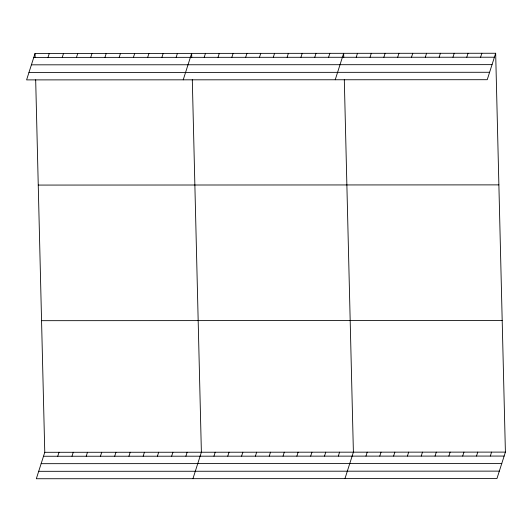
<?xml version="1.0" encoding="UTF-8"?>
<svg xmlns="http://www.w3.org/2000/svg" width="532" height="532" viewBox="0 0 532 532"><rect width="100%" height="100%" fill="white"/><g stroke="black" fill="none" stroke-linecap="round" stroke-linejoin="round"><path stroke-width="0.8" d="M35.039 53.453L26.6 79.893L487.232 79.7L495.671 53.26L35.039 53.453L35.139 57.569M48.013 57.403L49.276 53.453M62.251 57.403L63.514 53.446M76.488 57.396L77.752 53.439M90.726 57.389L91.989 53.433M104.964 57.383L106.227 53.426M119.201 57.376L120.465 53.419M133.439 57.37L134.702 53.413M147.677 57.363L148.94 53.406M161.914 57.356L163.178 53.4M35.677 79.78L44.768 452.3L36.329 478.74L496.961 478.547L505.4 452.107L495.671 53.26M176.152 57.35L177.415 53.393M57.742 456.25L59.005 452.293M183.214 79.827L191.653 53.386L191.753 57.503M71.98 456.243L73.243 452.286M204.208 57.336L205.472 53.386M86.217 456.237L87.481 452.28M218.027 57.336L219.29 53.38M100.455 456.23L101.718 452.273M231.846 57.33L233.109 53.373M114.693 456.223L115.956 452.273M245.664 57.323L246.928 53.366M128.93 456.217L130.194 452.267M259.483 57.316L260.747 53.36M143.168 456.217L144.431 452.26M273.302 57.31L274.565 53.353M157.405 456.21L158.669 452.253M287.12 57.303L288.384 53.346M171.643 456.203L172.907 452.247M300.939 57.296L302.203 53.34M185.881 456.197L187.144 452.24M314.758 57.29L316.021 53.333M192.943 478.674L201.382 452.233L192.298 79.714M328.577 57.29L329.84 53.333M213.937 456.183L215.201 452.227M335.22 79.767L343.659 53.326L343.758 57.436M227.756 456.177L229.019 452.22M356.214 57.276L357.477 53.32M241.581 456.17L242.838 452.213M370.033 57.27L371.296 53.313M255.4 456.163L256.657 452.213M383.858 57.263L385.115 53.306M269.219 456.163L270.475 452.207M397.677 57.257L398.933 53.3M283.037 456.157L284.294 452.2M411.495 57.25L412.752 53.293M296.856 456.15L298.12 452.193M425.314 57.243L426.571 53.286M310.675 456.143L311.938 452.187M439.133 57.237L440.396 53.286M324.493 456.137L325.757 452.18M452.951 57.237L454.215 53.28M338.312 456.13L339.576 452.173M466.77 57.23L468.034 53.273M344.955 478.607L353.394 452.167L344.304 79.647M480.589 57.223L481.852 53.267M365.95 456.117L367.213 452.16M379.768 456.11L381.032 452.16M393.587 456.11L394.85 452.153M407.406 456.104L408.669 452.147M421.224 456.097L422.488 452.14M435.043 456.09L436.307 452.134M448.862 456.084L450.125 452.127M462.68 456.077L463.944 452.12M476.499 456.07L477.763 452.114M490.318 456.064L491.581 452.114M33.775 57.409L494.408 57.217M31.408 64.831L492.04 64.638M28.967 72.478L489.6 72.279M38.251 185.076L498.883 184.877M41.556 320.683L502.188 320.483M44.768 452.3L505.4 452.107M43.504 456.257L504.137 456.064M41.137 463.678L501.769 463.478M38.696 471.319L499.329 471.126"/></g></svg>
